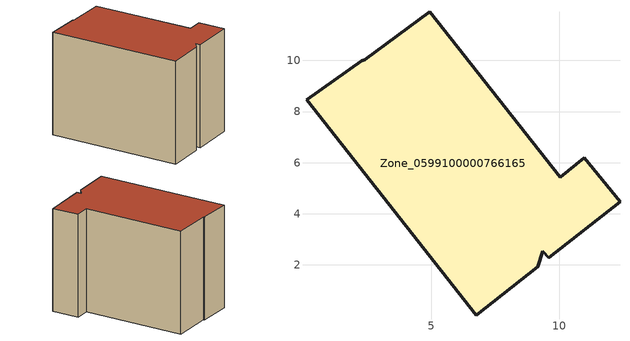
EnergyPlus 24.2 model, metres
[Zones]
Zone_0599100000766165
 floor ground (C_G): 0.11,8.46 2.27,10 2.4,10.03 4.93,11.9 10.04,5.44 10.99,6.19 12.38,4.47 9.59,2.27 9.37,2.54 9.16,1.93 6.76,0.04 z0
 wall outside (C_F): 10.99,6.19 10.04,5.44 4.93,11.9 2.4,10.03 2.27,10 0.11,8.46 6.76,0.04 9.16,1.93 9.37,2.54 9.59,2.27 12.38,4.47 10.99,6.19 z0:8.42
 roof outside (C_R): 9.37,2.54 9.59,2.27 12.38,4.47 10.99,6.19 10.04,5.44 4.93,11.9 2.4,10.03 2.27,10 0.11,8.46 6.76,0.04 9.16,1.93 z8.42
[BUILDING]
Pand.0599100000766165: North Axis=0; Terrain=City; Loads Convergence Tolerance Value=0.04; Temperature Convergence Tolerance Value=0.4; Solar Distribution=FullExterior; Maximum Number of Warmup Days=25; Minimum Number of Warmup Days=1
[Site:Location]
Rotterdam.The.Hague.AP_ZH_NLD Design_Conditions: Latitude=51.96; Longitude=4.45; Time Zone=1; Elevation=-4.5
[SITE:GROUNDTEMPERATURE:BUILDINGSURFACE]
18, 18, 18, 18, 18, 18, 18, 18, 18, 18, 18, 18
[MATERIAL] Thermal Absorptance=0.9; Solar Absorptance=0.7; Visible Absorptance=0.7
Name | Roughness | Thickness | Conductivity | Density | Specific Heat
G.D.1965 | MediumSmooth | 0.15 | 1 | 540 | 1210
F.D.1965 | Rough | 0.3 | 0.857143 | 1920 | 840
R.D.1965 | MediumRough | 0.2 | 0.08 | 1500 | 1000
[CONSTRUCTION]
C_G: G.D.1965
C_F: F.D.1965
C_R: R.D.1965
[ZONE]
Zone_0599100000766165: Type=1; Multiplier=1; Ceiling Height=Autocalculate; Volume=Autocalculate; Floor Area=autocalculate; Part of Total Floor Area=Yes
[ZONEINFILTRATION:DESIGNFLOWRATE]
Infil_Zone_0599100000766165: Zone or ZoneList or Space or SpaceList=Zone_0599100000766165; Schedule=AlwaysOn; Design Flow Rate Calculation Method=Flow/Area; Flow Rate per Floor Area=0.0042; Constant Term Coefficient=1; Temperature Term Coefficient=0; Velocity Term Coefficient=0; Velocity Squared Term Coefficient=0
[HVACTEMPLATE:ZONE:IDEALLOADSAIRSYSTEM]
Zone_0599100000766165: Maximum Heating Supply Air Temperature=50; Minimum Cooling Supply Air Temperature=13; Maximum Heating Supply Air Humidity Ratio=0.0156; Minimum Cooling Supply Air Humidity Ratio=0.0077; Heating Limit=NoLimit; Cooling Limit=NoLimit; Dehumidification Control Type=ConstantSensibleHeatRatio; Cooling Sensible Heat Ratio=0.7; Dehumidification Setpoint=60; Humidification Control Type=None; Humidification Setpoint=30; Outdoor Air Method=None; Outdoor Air Flow Rate per Person=0.00944; Outdoor Air Flow Rate per Zone Floor Area=0; Outdoor Air Flow Rate per Zone=0; Demand Controlled Ventilation Type=None; Outdoor Air Economizer Type=NoEconomizer; Heat Recovery Type=None; Sensible Heat Recovery Effectiveness=0.7; Latent Heat Recovery Effectiveness=0.65
[ZONECONTROL:THERMOSTAT]
ThermostatControl_Zone_0599100000766165: Zone or ZoneList=Zone_0599100000766165; Control Type Schedule=DualSetpointControlType; Control 1=Thermostat_Zone_0599100000766165; Temperature Difference Between Cutout And Setpoint=0
[THERMOSTATSETPOINT:DUALSETPOINT]
Thermostat_Zone_0599100000766165: Heating Setpoint Temperature Schedule=HeatingSetpoint_Zone_0599100000766165; Cooling Setpoint Temperature Schedule=CoolingSetpoint_Zone_0599100000766165
[SCHEDULE:COMPACT]
HeatingSetpoint_Zone_0599100000766165: Through: 12/31, For: AllDays, Until: 24:00, 21
CoolingSetpoint_Zone_0599100000766165: Through: 12/31, For: AllDays, Until: 24:00, 24
DualSetpointControlType: Through: 12/31, For: AllDays, Until: 24:00, 4
AlwaysOn: Through: 12/31, For: AllDays, Until: 24:00, 1
